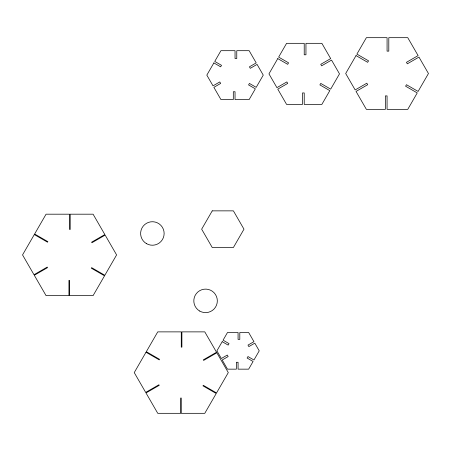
<?xml version="1.0" encoding="UTF-8"?>
<svg xmlns="http://www.w3.org/2000/svg" width="451" height="451" viewBox="0 0 451 451"><rect width="100%" height="100%" fill="white"/><g stroke="black" fill="none" stroke-linecap="round" stroke-linejoin="round"><path stroke-width="0.68" d="M34.304 234.554L22.55 254.911L33.994 274.732L47.231 267.088L47.541 267.635L34.304 275.273L46.064 295.636L68.947 295.636L68.947 280.353L69.572 280.353L69.572 295.636L93.086 295.636L104.531 275.82L91.294 268.176L91.604 267.635L104.841 275.273L116.6 254.911L105.156 235.095L91.919 242.734L91.604 242.193L104.841 234.554L93.086 214.191L70.198 214.191L70.198 229.474L69.572 229.474L69.572 214.191L46.064 214.191L34.62 234.007L47.857 241.651L47.541 242.193L34.304 234.554M213.881 62.909L206.823 75.125L213.019 85.853L219.784 81.941L220.646 83.435L213.881 87.347L220.934 99.564L233.314 99.564L233.314 91.745L235.039 91.745L235.039 99.564L249.149 99.564L255.339 88.836L248.569 84.929L249.431 83.435L256.202 87.347L263.254 75.125L257.064 64.403L250.294 68.31L249.431 66.821L256.202 62.909L249.149 50.692L236.764 50.692L236.764 58.512L235.039 58.512L235.039 50.692L220.934 50.692L214.744 61.415L221.509 65.327L220.646 66.821L213.881 62.909M277.777 58.596L268.959 73.868L276.914 87.646L286.842 81.919L287.704 83.412L277.777 89.14L286.594 104.412L302.503 104.412L302.503 92.951L304.228 92.951L304.228 104.412L321.862 104.412L329.816 90.634L319.889 84.901L320.751 83.412L330.679 89.14L339.496 73.868L331.541 60.09L321.614 65.823L320.751 64.33L330.679 58.596L321.862 43.324L305.953 43.324L305.953 54.791L304.228 54.791L304.228 43.324L286.594 43.324L278.639 57.102L288.567 62.836L287.704 64.33L277.777 58.596M212.241 210.859L201.659 229.181L212.241 247.509L233.398 247.509L243.98 229.181L233.398 210.859L212.241 210.859M146 352.237L134.246 372.599L145.684 392.415L158.921 384.776L159.237 385.317L146 392.956L157.754 413.319L180.642 413.319L180.642 398.036L181.268 398.036L181.268 413.319L204.782 413.319L216.221 393.503L202.984 385.859L203.3 385.317L216.536 392.956L228.291 372.599L216.846 352.778L203.615 360.422L203.3 359.875L216.536 352.237L204.782 331.874L181.894 331.874L181.894 347.157L181.268 347.157L181.268 331.874L157.754 331.874L146.316 351.69L159.547 359.334L159.237 359.875L146 352.237M356.031 55.597L345.686 73.519L355.174 89.941L366.821 83.215L367.683 84.709L356.031 91.435L366.381 109.356L385.346 109.356L385.346 95.905L387.071 95.905L387.071 109.356L407.76 109.356L417.243 92.929L405.596 86.203L406.458 84.709L418.105 91.435L428.45 73.519L418.968 57.091L407.321 63.816L406.458 62.323L418.105 55.597L407.76 37.681L388.796 37.681L388.796 51.132L387.071 51.132L387.071 37.681L366.381 37.681L356.893 54.103L368.546 60.829L367.683 62.323L356.031 55.597M222.202 341.666L216.914 350.827L221.34 358.5L227.298 355.061L228.161 356.555L222.202 359.994L227.496 369.155L236.352 369.155L236.352 362.277L238.072 362.277L238.072 369.155L248.653 369.155L253.084 361.482L247.125 358.043L247.988 356.555L253.947 359.994L259.235 350.827L254.809 343.16L248.851 346.599L247.988 345.105L253.947 341.666L248.653 332.505L239.797 332.505L239.797 339.383L238.072 339.383L238.072 332.505L227.496 332.505L223.065 340.172L229.023 343.611L228.161 345.105L222.202 341.666M199.697 311.049A11.754 11.754 0 0 0 217.331 300.868A11.754 11.754 0 0 0 199.697 290.686A11.754 11.754 0 0 0 199.697 311.049M146.507 243.658A11.754 11.754 0 0 0 164.136 233.477A11.754 11.754 0 0 0 146.507 223.296A11.754 11.754 0 0 0 146.507 243.658"/></g></svg>
